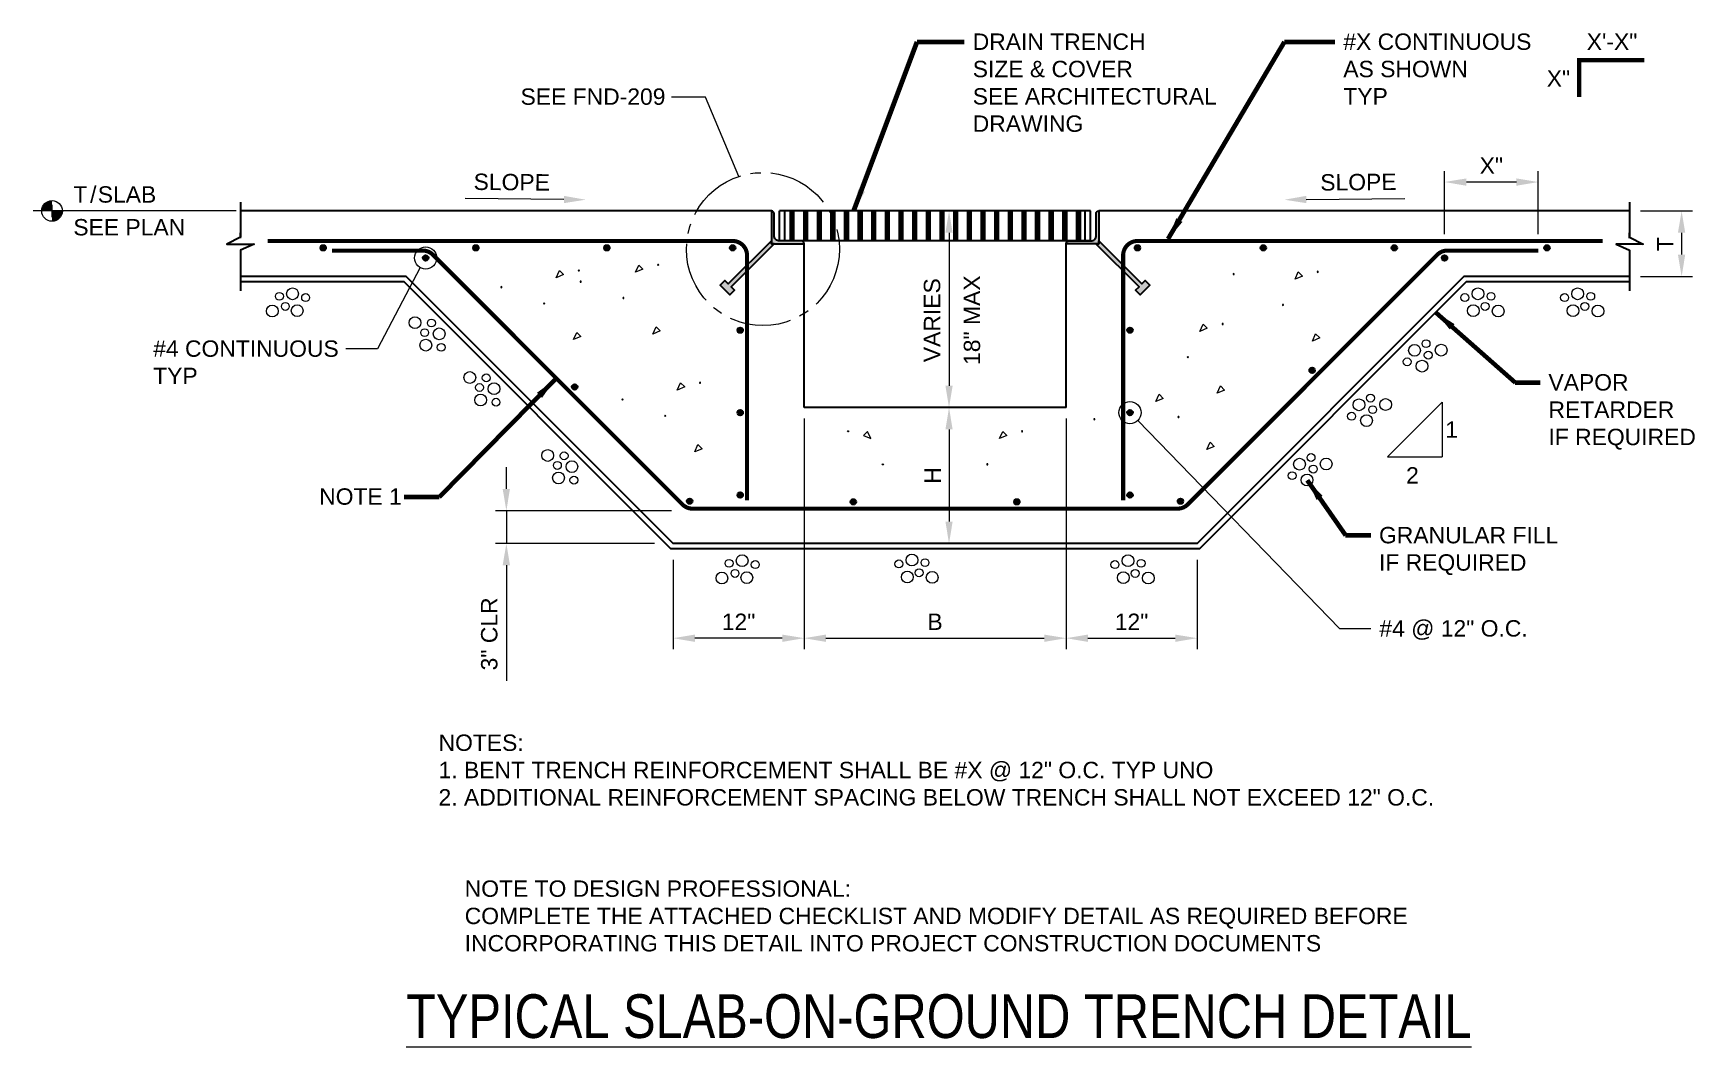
# Model space of a CAD drawing. Header units: inches. Extents: x -1338 to -1186, y 828 to 920.
import ezdxf

# ---------------------------------------------------------------- set-up
doc = ezdxf.new("R2010")
doc.units = ezdxf.units.IN
doc.header["$LTSCALE"] = 5
doc.header["$MEASUREMENT"] = 0
doc.linetypes.add('CENTER2', pattern=[1.125, 0.75, -0.125, 0.125, -0.125])
for name, color, linetype, lineweight in [('S-ANNO-DIMS', 1, 'Continuous', 20), ('S-ANNO-TEXT', 7, 'Continuous', 20), ('S-DELT-PATT', 7, 'Continuous', 15), ('S-DETL', 3, 'Continuous', 30)]:
    doc.layers.add(name, color=color, linetype=linetype, lineweight=lineweight)
doc.styles.add('Romans', font='arial.ttf')
doc.dimstyles.get("Standard").update_dxf_attribs({"dimtxt": 0.18, "dimasz": 0.18, "dimexe": 0.18, "dimexo": 0.0625, "dimgap": 0.09, "dimtad": 0, "dimtih": 1, "dimtoh": 1, "dimdec": 4, "dimzin": 0, "dimdsep": 46, "dimtxsty": 'Standard', "dimcen": 0.09, "dimadec": 0, "dimazin": 0, "dimtfac": 1, "dimtdec": 4, "dimtofl": 0, "dimtmove": 0, "dimatfit": 3, "dimfxl": 1, "dimtolj": 1, "dimtzin": 0, "dimarcsym": 0})

# ---------------------------------------------------------------- blocks, each defined once
blk = doc.blocks.new('*D0')
at = {"layer": 'Defpoints', "color": 0, "transparency": 16777216}
for p in [(-1278.82, 876.59), (-1294.95, 873.59), (-1280.38, 873.59)]:
    blk.add_point(p, dxfattribs=at)
at = {"layer": 'S-ANNO-DIMS', "transparency": 16777216}
for p, q in [((-1294.95, 878.59), (-1294.95, 880.59)), ((-1279.82, 876.59), (-1295.95, 876.59)), ((-1294.95, 876.59), (-1294.95, 873.59)), ((-1281.38, 873.59), (-1295.95, 873.59)), ((-1294.95, 871.59), (-1294.95, 861.02))]:
    blk.add_line(p, q, dxfattribs=at)
for points in [[(-1295.29, 878.59), (-1294.62, 878.59), (-1294.95, 876.59)], [(-1295.29, 871.59), (-1294.62, 871.59), (-1294.95, 873.59)]]:
    blk.add_solid(points, dxfattribs=at)
at = {"layer": 'S-ANNO-DIMS', "transparency": 16777216, "insert": (-1296.51, 865.31), "char_height": 1.5, "attachment_point": 5, "rotation": 90, "style": 'Romans'}
blk.add_mtext('\\A1;3" CLR', dxfattribs=at)
blk = doc.blocks.new('*D1')
at = {"layer": 'Defpoints', "color": 0, "transparency": 16777216}
for p in [(-1267.68, 886.03), (-1279.68, 873.09), (-1279.68, 864.92)]:
    blk.add_point(p, dxfattribs=at)
at = {"layer": 'S-ANNO-DIMS', "transparency": 16777216}
for p, q in [((-1267.68, 885.03), (-1267.68, 863.92)), ((-1279.68, 872.09), (-1279.68, 863.92)), ((-1269.68, 864.92), (-1277.68, 864.92))]:
    blk.add_line(p, q, dxfattribs=at)
for points in [[(-1277.68, 865.25), (-1277.68, 864.58), (-1279.68, 864.92)], [(-1269.68, 865.25), (-1269.68, 864.58), (-1267.68, 864.92)]]:
    blk.add_solid(points, dxfattribs=at)
at = {"layer": 'S-ANNO-DIMS', "transparency": 16777216, "insert": (-1273.68, 866.42), "char_height": 1.5, "attachment_point": 5, "style": 'Romans'}
blk.add_mtext('\\A1;12"', dxfattribs=at)
blk = doc.blocks.new('*D2')
at = {"layer": 'Defpoints', "color": 0, "transparency": 16777216}
for p in [(-1192.05, 904.03), (-1192.05, 898.03), (-1187.29, 898.03)]:
    blk.add_point(p, dxfattribs=at)
at = {"layer": 'S-ANNO-DIMS', "transparency": 16777216}
for p, q in [((-1191.05, 904.03), (-1186.29, 904.03)), ((-1187.29, 902.03), (-1187.29, 900.03)), ((-1191.05, 898.03), (-1186.29, 898.03))]:
    blk.add_line(p, q, dxfattribs=at)
for points in [[(-1187.63, 902.03), (-1186.96, 902.03), (-1187.29, 904.03)], [(-1187.63, 900.03), (-1186.96, 900.03), (-1187.29, 898.03)]]:
    blk.add_solid(points, dxfattribs=at)
at = {"layer": 'S-ANNO-DIMS', "transparency": 16777216, "insert": (-1188.79, 901), "char_height": 1.5, "attachment_point": 5, "rotation": 90, "style": 'Romans'}
blk.add_mtext('\\A1;T', dxfattribs=at)
blk = doc.blocks.new('*D3')
at = {"layer": 'Defpoints', "color": 0, "transparency": 16777216}
for p in [(-1254.4, 886.03), (-1254.4, 873.59), (-1254.14, 873.59)]:
    blk.add_point(p, dxfattribs=at)
at = {"layer": 'S-ANNO-DIMS', "transparency": 16777216}
for p, q in [((-1254.4, 884.03), (-1254.4, 875.59)), ((-1255.14, 873.59), (-1255.4, 873.59))]:
    blk.add_line(p, q, dxfattribs=at)
for points in [[(-1254.73, 884.03), (-1254.07, 884.03), (-1254.4, 886.03)], [(-1254.73, 875.59), (-1254.07, 875.59), (-1254.4, 873.59)]]:
    blk.add_solid(points, dxfattribs=at)
at = {"layer": 'S-ANNO-DIMS', "transparency": 16777216, "insert": (-1255.9, 879.81), "char_height": 1.5, "attachment_point": 5, "rotation": 90, "style": 'Romans'}
blk.add_mtext('\\A1;H', dxfattribs=at)
blk = doc.blocks.new('*D4')
at = {"layer": 'Defpoints', "color": 0, "transparency": 16777216}
for p in [(-1254.4, 904.03), (-1254.4, 886.03), (-1254.14, 886.03)]:
    blk.add_point(p, dxfattribs=at)
at = {"layer": 'S-ANNO-DIMS', "transparency": 16777216}
for p, q in [((-1254.4, 902.03), (-1254.4, 888.03)), ((-1255.14, 886.03), (-1255.4, 886.03))]:
    blk.add_line(p, q, dxfattribs=at)
for points in [[(-1254.73, 902.03), (-1254.07, 902.03), (-1254.4, 904.03)], [(-1254.73, 888.03), (-1254.07, 888.03), (-1254.4, 886.03)]]:
    blk.add_solid(points, dxfattribs=at)
at = {"layer": 'S-ANNO-DIMS', "transparency": 16777216, "insert": (-1255.95, 894.03), "char_height": 1.5, "attachment_point": 5, "rotation": 90, "style": 'Romans'}
blk.add_mtext('\\A1;VARIES', dxfattribs=at)
blk = doc.blocks.new('*D5')
at = {"layer": 'Defpoints', "color": 0, "transparency": 16777216}
for p in [(-1267.68, 886.03), (-1243.68, 886.03), (-1243.68, 864.92)]:
    blk.add_point(p, dxfattribs=at)
at = {"layer": 'S-ANNO-DIMS', "transparency": 16777216}
for p, q in [((-1267.68, 885.03), (-1267.68, 863.92)), ((-1243.68, 885.03), (-1243.68, 863.92)), ((-1265.68, 864.92), (-1245.68, 864.92))]:
    blk.add_line(p, q, dxfattribs=at)
for points in [[(-1265.68, 865.25), (-1265.68, 864.58), (-1267.68, 864.92)], [(-1245.68, 865.25), (-1245.68, 864.58), (-1243.68, 864.92)]]:
    blk.add_solid(points, dxfattribs=at)
at = {"layer": 'S-ANNO-DIMS', "transparency": 16777216, "insert": (-1255.68, 866.42), "char_height": 1.5, "attachment_point": 5, "style": 'Romans'}
blk.add_mtext('\\A1;B', dxfattribs=at)
blk = doc.blocks.new('*D6')
at = {"layer": 'Defpoints', "color": 0, "transparency": 16777216}
for p in [(-1209.01, 906.68), (-1209.01, 900.91), (-1200.42, 900.91)]:
    blk.add_point(p, dxfattribs=at)
at = {"layer": 'S-ANNO-DIMS', "transparency": 16777216}
for p, q in [((-1209.01, 901.91), (-1209.01, 907.68)), ((-1200.42, 901.91), (-1200.42, 907.68)), ((-1202.42, 906.68), (-1207.01, 906.68))]:
    blk.add_line(p, q, dxfattribs=at)
for points in [[(-1207.01, 907.01), (-1207.01, 906.34), (-1209.01, 906.68)], [(-1202.42, 907.01), (-1202.42, 906.34), (-1200.42, 906.68)]]:
    blk.add_solid(points, dxfattribs=at)
at = {"layer": 'S-ANNO-DIMS', "transparency": 16777216, "insert": (-1204.72, 908.18), "char_height": 1.5, "attachment_point": 5, "style": 'Romans'}
blk.add_mtext('\\A1;X"', dxfattribs=at)
blk = doc.blocks.new('*D7')
at = {"layer": 'Defpoints', "color": 0, "transparency": 16777216}
for p in [(-1243.68, 886.03), (-1231.68, 873.09), (-1231.68, 864.92)]:
    blk.add_point(p, dxfattribs=at)
at = {"layer": 'S-ANNO-DIMS', "transparency": 16777216}
for p, q in [((-1243.68, 885.03), (-1243.68, 863.92)), ((-1231.68, 872.09), (-1231.68, 863.92)), ((-1241.68, 864.92), (-1233.68, 864.92))]:
    blk.add_line(p, q, dxfattribs=at)
for points in [[(-1241.68, 865.25), (-1241.68, 864.58), (-1243.68, 864.92)], [(-1233.68, 865.25), (-1233.68, 864.58), (-1231.68, 864.92)]]:
    blk.add_solid(points, dxfattribs=at)
at = {"layer": 'S-ANNO-DIMS', "transparency": 16777216, "insert": (-1237.68, 866.42), "char_height": 1.5, "attachment_point": 5, "style": 'Romans'}
blk.add_mtext('\\A1;12"', dxfattribs=at)

msp = doc.modelspace()

# ---------------------------------------------------------------- hatches: boundary and pattern name
at = {"layer": 'S-ANNO-TEXT', "linetype": 'Continuous'}
h = msp.add_hatch(color=256, dxfattribs=at)
h.dxf.hatch_style = 1
edge = h.paths.add_edge_path()
edge.add_arc((-1336.570192, 904.0314011), 0.945832, 90, 180)
edge.add_line((-1337.516024, 904.0314011), (-1336.570192, 904.0314011))
edge.add_line((-1336.570192, 904.0314011), (-1336.570192, 904.9772331))
edge = h.paths.add_edge_path()
edge.add_line((-1336.570192, 904.0314011), (-1336.570192, 903.0855691))
edge.add_arc((-1336.570192, 904.0314011), 0.945832, 270, 360)
edge.add_line((-1335.62436, 904.0314011), (-1336.570192, 904.0314011))
at = {"layer": 'S-DETL'}
h = msp.add_hatch(color=256, dxfattribs=at)
h.dxf.hatch_style = 1
h.paths.add_polyline_path([(-1270.6773977, 901.0313803), (-1267.6773769, 901.0313803, 0.4142135624), (-1267.9273769, 901.2813803), (-1269.9273977, 901.2813803, -0.4142135624), (-1270.4273977, 901.7813803), (-1270.4273977, 903.7814011, 0.4142135624), (-1270.6773977, 904.0314011)])
h.paths.add_polyline_path([(-1270.4123129, 901.0313803), (-1270.6773977, 901.0313803), (-1270.6773977, 901.2966255), (-1274.6254195, 897.3486968), (-1274.9319587, 897.655236), (-1275.3592468, 897.2279479), (-1274.4753301, 896.3440313), (-1274.0480438, 896.7713075), (-1274.3602111, 897.0834821)])
h = msp.add_hatch(dxfattribs=at)
h.set_pattern_fill('PLAST', color=256, scale=5, angle=90)
h.set_pattern_definition([(90, (-2537.372, 1481.6564), (-1.25, 8e-17), []), (90, (-2537.5282, 1481.6564), (-1.25, 8e-17), []), (90, (-2537.6845, 1481.6564), (-1.25, 8e-17), [])])
h.paths.add_polyline_path([(-1241.7231578, 904.0286056), (-1269.2231994, 904.0286056), (-1269.2231994, 901.2785848), (-1267.7231786, 901.2785848), (-1241.7231578, 901.2785848)])
h = msp.add_hatch(color=256, dxfattribs=at)
h.dxf.hatch_style = 1
h.paths.add_polyline_path([(-1240.6773561, 904.0314011, 0.4142135624), (-1240.9273561, 903.7814011), (-1240.9273561, 901.7813803, -0.4142135624), (-1241.4273561, 901.2813803), (-1243.4273769, 901.2813803, 0.4142135624), (-1243.6773769, 901.0313803), (-1240.6773561, 901.0313803)])
h.paths.add_polyline_path([(-1240.6773561, 901.2966255), (-1240.6773561, 901.0313803), (-1240.942441, 901.0313803), (-1236.9945428, 897.0834821), (-1237.30671, 896.7713075), (-1236.8794237, 896.3440313), (-1235.995507, 897.2279479), (-1236.4227951, 897.655236), (-1236.7293343, 897.3486968)])
h = msp.add_hatch(color=256, dxfattribs=at)
h.dxf.hatch_style = 1
h.paths.add_polyline_path([(-1311.4775733, 900.6564011, 1), (-1311.9775733, 900.6564011, 1)])
h = msp.add_hatch(color=256, dxfattribs=at)
h.dxf.hatch_style = 1
h.paths.add_polyline_path([(-1311.4775733, 900.6564011, 1), (-1311.9775733, 900.6564011, 1)])
h = msp.add_hatch(color=256, dxfattribs=at)
h.dxf.hatch_style = 1
h.paths.add_polyline_path([(-1311.4775733, 900.6564011, 1), (-1311.9775733, 900.6564011, 1)])
h = msp.add_hatch(color=256, dxfattribs=at)
h.dxf.hatch_style = 1
h.paths.add_polyline_path([(-1302.0946449, 899.7290683, 1), (-1302.5946449, 899.7290683, 1)])
h = msp.add_hatch(color=256, dxfattribs=at)
h.dxf.hatch_style = 1
h.paths.add_polyline_path([(-1302.0946449, 899.7290683, 1), (-1302.5946449, 899.7290683, 1)])
h = msp.add_hatch(color=256, dxfattribs=at)
h.dxf.hatch_style = 1
h.paths.add_polyline_path([(-1302.0946449, 899.7290683, 1), (-1302.5946449, 899.7290683, 1)])
h = msp.add_hatch(color=256, dxfattribs=at)
h.dxf.hatch_style = 1
h.paths.add_polyline_path([(-1297.4949899, 900.6564011, 1), (-1297.9949899, 900.6564011, 1)])
h = msp.add_hatch(color=256, dxfattribs=at)
h.dxf.hatch_style = 1
h.paths.add_polyline_path([(-1297.4949899, 900.6564011, 1), (-1297.9949899, 900.6564011, 1)])
h = msp.add_hatch(color=256, dxfattribs=at)
h.dxf.hatch_style = 1
h.paths.add_polyline_path([(-1297.4949899, 900.6564011, 1), (-1297.9949899, 900.6564011, 1)])
h = msp.add_hatch(color=256, dxfattribs=at)
h.dxf.hatch_style = 1
h.paths.add_polyline_path([(-1285.4949899, 900.6564011, 1), (-1285.9949899, 900.6564011, 1)])
h = msp.add_hatch(color=256, dxfattribs=at)
h.dxf.hatch_style = 1
h.paths.add_polyline_path([(-1285.4949899, 900.6564011, 1), (-1285.9949899, 900.6564011, 1)])
h = msp.add_hatch(color=256, dxfattribs=at)
h.dxf.hatch_style = 1
h.paths.add_polyline_path([(-1285.4949899, 900.6564011, 1), (-1285.9949899, 900.6564011, 1)])
h = msp.add_hatch(color=256, dxfattribs=at)
h.dxf.hatch_style = 1
h.paths.add_polyline_path([(-1273.9664133, 900.6564011, 1), (-1274.4664133, 900.6564011, 1)])
h = msp.add_hatch(color=256, dxfattribs=at)
h.dxf.hatch_style = 1
h.paths.add_polyline_path([(-1237.3883405, 900.6564011, -1), (-1236.8883405, 900.6564011, -1)])
h = msp.add_hatch(color=256, dxfattribs=at)
h.dxf.hatch_style = 1
h.paths.add_polyline_path([(-1225.8597639, 900.6564011, -1), (-1225.3597639, 900.6564011, -1)])
h = msp.add_hatch(color=256, dxfattribs=at)
h.dxf.hatch_style = 1
h.paths.add_polyline_path([(-1225.8597639, 900.6564011, -1), (-1225.3597639, 900.6564011, -1)])
h = msp.add_hatch(color=256, dxfattribs=at)
h.dxf.hatch_style = 1
h.paths.add_polyline_path([(-1225.8597639, 900.6564011, -1), (-1225.3597639, 900.6564011, -1)])
h = msp.add_hatch(color=256, dxfattribs=at)
h.dxf.hatch_style = 1
h.paths.add_polyline_path([(-1213.8597639, 900.6564011, -1), (-1213.3597639, 900.6564011, -1)])
h = msp.add_hatch(color=256, dxfattribs=at)
h.dxf.hatch_style = 1
h.paths.add_polyline_path([(-1213.8597639, 900.6564011, -1), (-1213.3597639, 900.6564011, -1)])
h = msp.add_hatch(color=256, dxfattribs=at)
h.dxf.hatch_style = 1
h.paths.add_polyline_path([(-1213.8597639, 900.6564011, -1), (-1213.3597639, 900.6564011, -1)])
h = msp.add_hatch(color=256, dxfattribs=at)
h.dxf.hatch_style = 1
h.paths.add_polyline_path([(-1209.2601089, 899.7290683, -1), (-1208.7601089, 899.7290683, -1)])
h = msp.add_hatch(color=256, dxfattribs=at)
h.dxf.hatch_style = 1
h.paths.add_polyline_path([(-1209.2601089, 899.7290683, -1), (-1208.7601089, 899.7290683, -1)])
h = msp.add_hatch(color=256, dxfattribs=at)
h.dxf.hatch_style = 1
h.paths.add_polyline_path([(-1209.2601089, 899.7290683, -1), (-1208.7601089, 899.7290683, -1)])
h = msp.add_hatch(color=256, dxfattribs=at)
h.dxf.hatch_style = 1
h.paths.add_polyline_path([(-1199.8771805, 900.6564011, -1), (-1199.3771805, 900.6564011, -1)])
h = msp.add_hatch(color=256, dxfattribs=at)
h.dxf.hatch_style = 1
h.paths.add_polyline_path([(-1199.8771805, 900.6564011, -1), (-1199.3771805, 900.6564011, -1)])
h = msp.add_hatch(color=256, dxfattribs=at)
h.dxf.hatch_style = 1
h.paths.add_polyline_path([(-1199.8771805, 900.6564011, -1), (-1199.3771805, 900.6564011, -1)])
h = msp.add_hatch(color=256, dxfattribs=at)
h.dxf.hatch_style = 1
h.paths.add_polyline_path([(-1273.2789133, 893.113285, 1), (-1273.7789133, 893.113285, 1)])
h = msp.add_hatch(color=256, dxfattribs=at)
h.dxf.hatch_style = 1
h.paths.add_polyline_path([(-1238.0758405, 893.113285, -1), (-1237.5758405, 893.113285, -1)])
h = msp.add_hatch(color=256, dxfattribs=at)
h.dxf.hatch_style = 1
h.paths.add_polyline_path([(-1221.1417093, 889.6892447, -1), (-1221.1417093, 889.1892447, -1)])
h = msp.add_hatch(color=256, dxfattribs=at)
h.dxf.hatch_style = 1
h.paths.add_polyline_path([(-1288.6929484, 887.6691485, -1), (-1288.6929484, 888.1691485, -1)])
h = msp.add_hatch(color=256, dxfattribs=at)
h.dxf.hatch_style = 1
h.paths.add_polyline_path([(-1273.2789133, 885.570169, 1), (-1273.7789133, 885.570169, 1)])
h = msp.add_hatch(color=256, dxfattribs=at)
h.dxf.hatch_style = 1
h.paths.add_polyline_path([(-1238.0758405, 885.570169, -1), (-1237.5758405, 885.570169, -1)])
h = msp.add_hatch(color=256, dxfattribs=at)
h.dxf.hatch_style = 1
h.paths.add_polyline_path([(-1273.2789133, 878.0270529, 1), (-1273.7789133, 878.0270529, 1)])
h = msp.add_hatch(color=256, dxfattribs=at)
h.dxf.hatch_style = 1
h.paths.add_polyline_path([(-1238.0758405, 878.0270529, -1), (-1237.5758405, 878.0270529, -1)])
h = msp.add_hatch(color=256, dxfattribs=at)
h.dxf.hatch_style = 1
h.paths.add_polyline_path([(-1278.4041758, 877.4543857, -1), (-1277.9041758, 877.4543857, -1)])
h = msp.add_hatch(color=256, dxfattribs=at)
h.dxf.hatch_style = 1
h.paths.add_polyline_path([(-1262.9196432, 877.4020529, 1), (-1263.4196432, 877.4020529, 1)])
h = msp.add_hatch(color=256, dxfattribs=at)
h.dxf.hatch_style = 1
h.paths.add_polyline_path([(-1247.9351106, 877.4020529, 1), (-1248.4351106, 877.4020529, 1)])
h = msp.add_hatch(color=256, dxfattribs=at)
h.dxf.hatch_style = 1
h.paths.add_polyline_path([(-1232.950578, 877.4543857, 1), (-1233.450578, 877.4543857, 1)])

# ---------------------------------------------------------------- linework, layer by layer
at = {"layer": 'S-ANNO-TEXT', "linetype": 'Continuous'}
for p, q in [((-1336.570192, 903.4558177), (-1336.570192, 904.6069845)), ((-1319.7004502, 904.0314011), (-1338.2919504, 904.0314011)), ((-1214.2254417, 881.5102651), (-1209.2153648, 886.5203419)), ((-1209.2153648, 886.5203419), (-1209.2153648, 881.5102651)), ((-1214.2254417, 881.5102651), (-1209.2153648, 881.5102651))]:
    msp.add_line(p, q, dxfattribs=at)
msp.add_lwpolyline([(-1273.6602353, 907.1876816), (-1276.7051345, 914.4494125), (-1279.8111366, 914.4494125)], dxfattribs=at)
at = {"layer": 'S-ANNO-TEXT'}
for points in [[(-1289.682057, 905.0788547), (-1298.7134035, 905.1608767)], [(-1221.6726968, 905.0788547), (-1212.6413503, 905.1608767)]]:
    msp.add_lwpolyline(points, dxfattribs=at)
at = {"layer": 'S-ANNO-TEXT', "flags": 128}
for points in [[(-1302.8321385, 898.8400661), (-1306.7699251, 891.404274), (-1309.6585517, 891.404274)], [(-1237.1199053, 884.8424118), (-1218.6412963, 865.7925881), (-1215.7526697, 865.7925881)]]:
    msp.add_lwpolyline(points, dxfattribs=at)
at = {"layer": 'S-ANNO-TEXT', "linetype": 'CENTER2', "ltscale": 1.5}
msp.add_circle((-1271.4474893, 900.5391993), 7.0070366, dxfattribs=at)
at = {"layer": 'S-ANNO-TEXT', "linetype": 'Continuous'}
msp.add_circle((-1336.570192, 904.0314011), 0.945832, dxfattribs=at)
at = {"layer": 'S-ANNO-TEXT'}
for centre in [(-1302.3446449, 899.7290683), (-1237.8258405, 885.570169)]:
    msp.add_circle(centre, 1.013891, dxfattribs=at)
for points in [[(-1289.6790298, 905.4121742), (-1287.6821395, 905.0606916), (-1289.6850842, 904.7455351)], [(-1221.675724, 905.4121742), (-1223.6726143, 905.0606916), (-1221.6696697, 904.7455351)]]:
    msp.add_solid(points, dxfattribs=at)
at = {"layer": 'S-DELT-PATT', "flags": 128}
for points in [[(-1289.7133572, 898.2015824), (-1290.3876202, 897.9139321), (-1290.0882499, 898.5764752)], [(-1282.4495655, 898.705613), (-1283.1238285, 898.4179626), (-1282.8244583, 899.0805057)], [(-1222.032339, 898.0703456), (-1222.7066019, 897.7826953), (-1222.4072317, 898.4452383)], [(-1230.7431111, 893.2910215), (-1231.417374, 893.0033712), (-1231.1180038, 893.6659143)], [(-1288.1216387, 892.5433335), (-1288.7959017, 892.2556832), (-1288.4965314, 892.9182262)], [(-1280.857847, 893.047364), (-1281.53211, 892.7597137), (-1281.2327398, 893.4222567)], [(-1220.4406205, 892.4120966), (-1221.1148834, 892.1244463), (-1220.8155132, 892.7869893)], [(-1278.6159004, 887.9194229), (-1279.2901634, 887.6317726), (-1278.9907932, 888.2943156)], [(-1229.1513926, 887.6327726), (-1229.8256555, 887.3451223), (-1229.5262853, 888.0076653)], [(-1234.7873905, 886.8688419), (-1235.4616535, 886.5811916), (-1235.1622832, 887.2437346)], [(-1262.2445687, 883.4737658), (-1261.5703057, 883.1861155), (-1261.869676, 883.8486586)], [(-1249.1101852, 883.4737658), (-1249.7844481, 883.1861155), (-1249.4850779, 883.8486586)], [(-1230.0972694, 882.4766885), (-1230.7715323, 882.1890382), (-1230.4721621, 882.8515812)], [(-1277.0241819, 882.2611739), (-1277.6984449, 881.9735236), (-1277.3990747, 882.6360666)]]:
    msp.add_lwpolyline(points, close=True, dxfattribs=at)
for points in [[(-1288.3616873, 898.5876784, 1), (-1288.2580073, 898.5876784, 1)], [(-1281.0978956, 899.0917089, 1), (-1280.9942156, 899.0917089, 1)], [(-1228.3808859, 898.2522693, 1), (-1228.2772059, 898.2522693, 1)], [(-1220.6806691, 898.4564415, 1), (-1220.5769891, 898.4564415, 1)], [(-1295.4631637, 897.0584201, 1), (-1295.3594837, 897.0584201, 1)], [(-1288.199372, 897.5624506, 1), (-1288.095692, 897.5624506, 1)], [(-1291.5451025, 895.5597514, 1), (-1291.4414225, 895.5597514, 1)], [(-1284.2813108, 896.0637819, 1), (-1284.1776308, 896.0637819, 1)], [(-1223.8640842, 895.4285145, 1), (-1223.7604042, 895.4285145, 1)], [(-1229.3914412, 893.6771175, 1), (-1229.2877612, 893.6771175, 1)], [(-1232.5748563, 890.6491905, 1), (-1232.4711763, 890.6491905, 1)], [(-1277.2642305, 888.3055188, 1), (-1277.1605505, 888.3055188, 1)], [(-1284.3657069, 886.7762605, 1), (-1284.2620269, 886.7762605, 1)], [(-1280.4476457, 885.2775918, 1), (-1280.3439657, 885.2775918, 1)], [(-1241.1359375, 884.9634131, 1), (-1241.0322575, 884.9634131, 1)], [(-1233.4357206, 885.1675854, 1), (-1233.3320406, 885.1675854, 1)], [(-1263.5962386, 883.8598618, -1), (-1263.6999186, 883.8598618, -1)], [(-1247.7585153, 883.8598618, 1), (-1247.6548353, 883.8598618, 1)], [(-1260.4128234, 880.8319348, -1), (-1260.5165034, 880.8319348, -1)], [(-1250.9419304, 880.8319348, 1), (-1250.8382504, 880.8319348, 1)]]:
    msp.add_lwpolyline(points, format="xyb", close=True, dxfattribs=at)
at = {"layer": 'S-DELT-PATT'}
for centre, radius in [((-1315.7378231, 896.2177001), 0.3599856), ((-1314.5388085, 896.4498158), 0.5399784), ((-1205.9517033, 896.4498158), 0.5399784), ((-1204.7526887, 896.2177001), 0.3599856), ((-1196.8159453, 896.4498158), 0.5399784), ((-1195.6169308, 896.2177001), 0.3599856), ((-1316.3953593, 894.8640042), 0.5399784), ((-1315.1961572, 895.2894247), 0.3599856), ((-1314.1132006, 894.9026277), 0.5399784), ((-1313.339794, 896.1016422), 0.3599856), ((-1207.1507178, 896.1016422), 0.3599856), ((-1206.3773112, 894.9026277), 0.5399784), ((-1205.2943546, 895.2894247), 0.3599856), ((-1204.0951525, 894.8640042), 0.5399784), ((-1198.0149598, 896.1016422), 0.3599856), ((-1197.2415533, 894.9026277), 0.5399784), ((-1196.1585966, 895.2894247), 0.3599856), ((-1194.9593946, 894.8640042), 0.5399784), ((-1303.3218143, 893.8017912), 0.5399784), ((-1301.8171789, 893.7714809), 0.3599856), ((-1302.3311694, 891.7454929), 0.5399784), ((-1302.4333603, 892.8909029), 0.3599856), ((-1301.104347, 892.7798235), 0.5399784), ((-1210.7011932, 891.8828875), 0.3599856), ((-1300.9184866, 891.5451914), 0.3599856), ((-1212.4352706, 890.2224693), 0.3599856), ((-1211.7585308, 891.2716995), 0.5399784), ((-1210.5012462, 890.826896), 0.3599856), ((-1209.3169831, 891.2922872), 0.5399784), ((-1298.3002652, 888.7802421), 0.5399784), ((-1296.7956298, 888.7499318), 0.3599856), ((-1211.0650453, 889.8246297), 0.5399784), ((-1297.4118111, 887.8693538), 0.3599856), ((-1296.0827979, 887.7582744), 0.5399784), ((-1297.3096203, 886.7239437), 0.5399784), ((-1295.8969374, 886.5236423), 0.3599856), ((-1216.8482834, 886.287761), 0.5399784), ((-1215.7909458, 886.8989491), 0.3599856), ((-1215.5909988, 885.8429575), 0.3599856), ((-1214.4067357, 886.3083488), 0.5399784), ((-1217.5250232, 885.2385309), 0.3599856), ((-1216.1547979, 884.8406912), 0.5399784), ((-1291.1647995, 881.6447764), 0.5399784), ((-1289.6601641, 881.6144661), 0.3599856), ((-1222.2943157, 880.8461129), 0.5399784), ((-1221.2369781, 881.4573009), 0.3599856), ((-1219.852768, 880.8667006), 0.5399784), ((-1290.1741546, 879.5884781), 0.5399784), ((-1290.2763455, 880.7338881), 0.3599856), ((-1288.9473322, 880.6228087), 0.5399784), ((-1288.7614718, 879.3881766), 0.3599856), ((-1222.9710555, 879.7968827), 0.3599856), ((-1221.6008302, 879.3990431), 0.5399784), ((-1221.0370311, 880.4013094), 0.3599856), ((-1274.5492122, 871.7758518), 0.3599856), ((-1273.3501976, 872.0079675), 0.5399784), ((-1257.7966114, 872.067921), 0.5399784), ((-1256.5975969, 871.8358053), 0.3599856), ((-1238.0045562, 872.0079675), 0.5399784), ((-1236.8055417, 871.7758518), 0.3599856), ((-1275.2067484, 870.422156), 0.5399784), ((-1274.0075463, 870.8475765), 0.3599856), ((-1272.9245897, 870.4607794), 0.5399784), ((-1272.1511831, 871.659794), 0.3599856), ((-1258.9956259, 871.7197474), 0.3599856), ((-1258.2222194, 870.5207329), 0.5399784), ((-1257.1392627, 870.9075299), 0.3599856), ((-1255.9400607, 870.4821095), 0.5399784), ((-1239.2035707, 871.659794), 0.3599856), ((-1238.4301642, 870.4607794), 0.5399784), ((-1237.3472075, 870.8475765), 0.3599856), ((-1236.1480055, 870.422156), 0.5399784)]:
    msp.add_circle(centre, radius, dxfattribs=at)
at = {"layer": 'S-DETL'}
for p, q in [((-1270.6773977, 904.0314011), (-1319.304109, 904.0314011)), ((-1241.4273561, 904.0314011), (-1269.9273977, 904.0314011)), ((-1269.9273977, 901.2813803), (-1269.9273977, 904.0314011)), ((-1269.4273977, 901.2813803), (-1269.4273977, 904.0314011)), ((-1241.9273561, 901.2813803), (-1241.9273561, 904.0314011)), ((-1241.4273561, 901.2813803), (-1241.4273561, 904.0314011)), ((-1192.0506448, 904.0314011), (-1240.6773561, 904.0314011)), ((-1319.304109, 901.5314011), (-1319.304109, 902.0314011)), ((-1241.4273561, 901.2813803), (-1268.9273873, 901.2813803)), ((-1192.0506448, 901.5314011), (-1192.0506448, 902.0314011)), ((-1267.6773769, 886.0314011), (-1267.6773769, 901.0313803)), ((-1243.6773769, 886.0314011), (-1243.6773769, 901.0313803)), ((-1243.6773769, 886.0314011), (-1267.6773769, 886.0314011))]:
    msp.add_line(p, q, dxfattribs=at)
at = {"layer": 'S-DETL', "linetype": 'Continuous', "const_width": 0.375}
msp.add_lwpolyline([(-1196.6741982, 914.4692316), (-1196.6741982, 917.840012), (-1190.703263, 917.840012)], dxfattribs=at)
at = {"layer": 'S-DETL'}
for points in [[(-1319.304109, 904.8314011), (-1319.304109, 901.6198881), (-1320.5484788, 900.9977032), (-1318.0597392, 900.9977032), (-1319.304109, 900.4508414), (-1319.304109, 896.7314011)], [(-1192.0506448, 904.8314011), (-1192.0506448, 901.6198881), (-1190.806275, 900.9977032), (-1193.2950146, 900.9977032), (-1192.0506448, 900.4508414), (-1192.0506448, 896.7314011)], [(-1192.0506448, 898.0314011), (-1207.2355287, 898.0314011), (-1231.6773769, 873.5895529), (-1279.6773769, 873.5895529), (-1304.1192251, 898.0314011), (-1319.304109, 898.0314011)], [(-1192.0506448, 897.5314011), (-1207.0284219, 897.5314011), (-1231.4702701, 873.0895529), (-1279.8844837, 873.0895529), (-1304.3263319, 897.5314011), (-1319.304109, 897.5314011)]]:
    msp.add_lwpolyline(points, dxfattribs=at)
at = {"layer": 'S-DETL', "flags": 128}
for points in [[(-1270.6773977, 901.0313803), (-1267.6773769, 901.0313803, 0.4142135624), (-1267.9273769, 901.2813803), (-1269.9273977, 901.2813803, -0.4142135624), (-1270.4273977, 901.7813803), (-1270.4273977, 903.7814011, 0.4142135624), (-1270.6773977, 904.0314011)], [(-1240.6773561, 901.0313803), (-1243.6773769, 901.0313803, -0.4142135624), (-1243.4273769, 901.2813803), (-1241.4273561, 901.2813803, 0.4142135624), (-1240.9273561, 901.7813803), (-1240.9273561, 903.7814011, -0.4142135624), (-1240.6773561, 904.0314011)]]:
    msp.add_lwpolyline(points, format="xyb", close=True, dxfattribs=at)
at = {"layer": 'S-DETL', "const_width": 0.375}
for points in [[(-1316.8158258, 901.2814011), (-1274.2164133, 901.2814011, -0.4142135624), (-1272.9039133, 899.9689011), (-1272.9039133, 877.5270529)], [(-1194.5389281, 901.2814011), (-1237.1383405, 901.2814011, 0.4142135624), (-1238.4508405, 899.9689011), (-1238.4508405, 877.5270529)], [(-1310.9305605, 900.4064011), (-1302.6077398, 900.4064011, -0.1989123674), (-1301.6796621, 900.0219788), (-1278.8191586, 877.1614752, 0.1989123674), (-1277.8910809, 876.7770529), (-1233.4636729, 876.7770529, 0.1989123674), (-1232.5355953, 877.1614752), (-1209.6750917, 900.0219788, -0.1989123674), (-1208.7470141, 900.4064011), (-1200.4241933, 900.4064011)]]:
    msp.add_lwpolyline(points, format="xyb", dxfattribs=at)
at = {"layer": 'S-DETL', "flags": 128}
for points in [[(-1270.6773977, 901.2966255), (-1274.6254195, 897.3486968), (-1274.9319587, 897.655236), (-1275.3592468, 897.2279479), (-1274.4753301, 896.3440313), (-1274.0480438, 896.7713075), (-1274.3602111, 897.0834821), (-1270.4123129, 901.0313803), (-1270.6773977, 901.0313803), (-1270.6773977, 901.2966255)], [(-1240.6773561, 901.2966255), (-1236.7293343, 897.3486968), (-1236.4227951, 897.655236), (-1235.995507, 897.2279479), (-1236.8794237, 896.3440313), (-1237.30671, 896.7713075), (-1236.9945428, 897.0834821), (-1240.942441, 901.0313803), (-1240.6773561, 901.0313803), (-1240.6773561, 901.2966255)]]:
    msp.add_lwpolyline(points, dxfattribs=at)
at = {"layer": 'S-DETL'}
for centre in [(-1311.7275733, 900.6564011), (-1311.7275733, 900.6564011), (-1311.7275733, 900.6564011), (-1302.3446449, 899.7290683), (-1302.3446449, 899.7290683), (-1302.3446449, 899.7290683), (-1297.7449899, 900.6564011), (-1297.7449899, 900.6564011), (-1297.7449899, 900.6564011), (-1285.7449899, 900.6564011), (-1285.7449899, 900.6564011), (-1285.7449899, 900.6564011), (-1274.2164133, 900.6564011), (-1237.1383405, 900.6564011), (-1225.6097639, 900.6564011), (-1225.6097639, 900.6564011), (-1225.6097639, 900.6564011), (-1213.6097639, 900.6564011), (-1213.6097639, 900.6564011), (-1213.6097639, 900.6564011), (-1209.0101089, 899.7290683), (-1209.0101089, 899.7290683), (-1209.0101089, 899.7290683), (-1199.6271805, 900.6564011), (-1199.6271805, 900.6564011), (-1199.6271805, 900.6564011), (-1273.5289133, 893.113285), (-1237.8258405, 893.113285), (-1221.1417093, 889.4392447), (-1288.6929484, 887.9191485), (-1273.5289133, 885.570169), (-1237.8258405, 885.570169), (-1273.5289133, 878.0270529), (-1237.8258405, 878.0270529), (-1278.1541758, 877.4543857), (-1263.1696432, 877.4020529), (-1248.1851106, 877.4020529), (-1233.200578, 877.4543857)]:
    msp.add_circle(centre, 0.25, dxfattribs=at)

# ---------------------------------------------------------------- texts
at = {"layer": 'S-ANNO-DIMS', "insert": (-1253.053664, 894.0314011), "char_height": 1.49999999, "attachment_point": 2, "rotation": 90, "style": 'Romans'}
msp.add_mtext('18" MAX', dxfattribs=at)
at = {"layer": 'S-ANNO-TEXT', "linetype": 'Continuous', "char_height": 1.5, "style": 'Romans'}
for s, insert, attachment_point in [('\\A1;\\pxql;DRAIN TRENCH\\PSIZE & COVER \\PSEE ARCHITECTURAL \\PDRAWING', (-1252.2290812, 920.277512), 1), ('\\A1;\\pxql;#X CONTINUOUS\\PAS SHOWN\\PTYP', (-1218.281207, 920.277512), 1), ('\\A1;\\pxql;SEE FND-209', (-1293.6508365, 915.2505721), 1), ('\\A1;\\pxql;#4 CONTINUOUS\\PTYP', (-1327.3029924, 892.1803654), 1), ('\\A1;\\pxql;VAPOR \\PRETARDER \\PIF REQUIRED', (-1199.4901086, 889.0918021), 1), ('\\A1;{\\T1.2;1}', (-1207.545333, 884.7683731), 3), ('\\A1;{\\T1.2;2}', (-1211.131556, 880.5769317), 3), ('\\A1;\\pxql;NOTE 1', (-1312.0976759, 878.6367174), 1), ('\\A1;\\pxql;GRANULAR FILL \\PIF REQUIRED', (-1215.0111135, 875.1037428), 1), ('\\A1;\\pxql;#4 @ 12" O.C.', (-1214.9765783, 866.5686795), 1), ('\\pxa0.5,ql;NOTES:\\P1. BENT TRENCH REINFORCEMENT SHALL BE #X @ 12" O.C. TYP UNO\\P2. ADDITIONAL REINFORCEMENT SPACING BELOW TRENCH SHALL NOT EXCEED 12" O.C.', (-1301.1633935, 856.1018313), 1)]:
    msp.add_mtext(s, dxfattribs=dict(at, insert=insert, attachment_point=attachment_point))
at = {"layer": 'S-ANNO-TEXT', "style": 'Romans'}
for s, insert, char_height, attachment_point in [('X\'-X"', (-1195.9829355, 918.777512), 1.49999999, 7), ('NOTE TO DESIGN PROFESSIONAL: \\PCOMPLETE THE ATTACHED CHECKLIST AND MODIFY DETAIL AS REQUIRED BEFORE \\PINCORPORATING THIS DETAIL INTO PROJECT CONSTRUCTION DOCUMENTS', (-1298.7655419, 842.7427249), 1.499999989, 1), ('{\\W0.8;\\LTYPICAL SLAB-ON-GROUND TRENCH DETAIL}', (-1255.3315816, 832.3163948), 4, 2)]:
    msp.add_mtext(s, dxfattribs=dict(at, insert=insert, char_height=char_height, attachment_point=attachment_point))
at = {"layer": 'S-ANNO-TEXT', "insert": (-1199.6458046, 915.4046218), "char_height": 1.49999999, "width": 35.703847172, "attachment_point": 7, "style": 'Romans'}
msp.add_mtext('X"', dxfattribs=at)
at = {"layer": 'S-ANNO-TEXT', "char_height": 1.5, "style": 'Romans'}
for insert, attachment_point, rotation in [((-1297.942527, 907.4561534), 1, 359.479658412), ((-1213.4122268, 907.4561534), 3, 0.520341588)]:
    msp.add_mtext('\\A1;SLOPE', dxfattribs=dict(at, insert=insert, attachment_point=attachment_point, rotation=rotation))
at = {"layer": 'S-ANNO-TEXT', "linetype": 'Continuous', "insert": (-1334.6165473, 904.0314011), "char_height": 1.5, "attachment_point": 4, "line_spacing_factor": 1.2, "style": 'Romans'}
msp.add_mtext('\\A1;\\pxql;{\\T1.2;T/}SLAB\\PSEE PLAN', dxfattribs=at)

# ---------------------------------------------------------------- dimensions: what is measured, and where the dimension line sits
at = {"layer": 'S-ANNO-DIMS'}
for base, p1, p2, text, picture, middle in [((-1209.0101089, 906.6760845), (-1200.4241933, 900.9064011), (-1209.0101089, 900.9064011), 'X"', '*D6', (-1204.7171511, 906.6760845)), ((-1231.6773769, 864.915702), (-1243.6773769, 886.0314011), (-1231.6773769, 873.0895529), '12"', '*D7', (-1237.6773769, 864.915702))]:
    dim = msp.add_linear_dim(base=base, p1=p1, p2=p2, text=text, dimstyle='Standard', override={"dimscale": 16, "dimtxt": 0.09375, "dimasz": 0.125, "dimexe": 0.0625, "dimgap": 0.0625, "dimtih": 0, "dimtoh": 0, "dimdec": 5, "dimlfac": 1, "dimrnd": 0.03125, "dimzin": 7, "dimlunit": 4, "dimtxsty": 'Romans', "dimcen": 0.125, "dimclrd": 256, "dimclre": 256, "dimclrt": 256, "dimadec": 4, "dimtdec": 5, "dimtofl": 1, "dimtvp": 1, "dimfrac": 2, "dimtzin": 3, "dimlwd": 65535, "dimlwe": 65535}, dxfattribs=at)
    dim.commit()
    dim.dimension.update_dxf_attribs({"geometry": picture, "text_midpoint": middle, "dimtype": 128})
for base, p1, p2, angle, text, picture, middle in [((-1254.3995477, 886.0314011), (-1254.3995477, 904.03212), (-1254.1369973, 886.0314011), 90, 'VARIES', '*D4', (-1254.3995477, 894.0317606)), ((-1187.2919504, 898.0314011), (-1192.0506448, 904.0314011), (-1192.0506448, 898.0314011), 90, 'T', '*D2', (-1187.2919504, 900.9977032)), ((-1279.6773769, 864.915702), (-1267.6773769, 886.0314011), (-1279.6773769, 873.0895529), 180, '12"', '*D1', (-1273.6773769, 864.915702)), ((-1243.6773769, 864.915702), (-1267.6773769, 886.0314011), (-1243.6773769, 886.0314011), 180, 'B', '*D5', (-1255.6773769, 864.915702)), ((-1254.3995477, 873.5895529), (-1254.3995477, 886.0314011), (-1254.1369973, 873.5895529), 90, 'H', '*D3', (-1254.3995477, 879.810477)), ((-1294.9535252, 873.5895529), (-1278.8231289, 876.5895529), (-1280.3844837, 873.5895529), 90, '3" CLR', '*D0', (-1294.9535252, 865.3051055))]:
    dim = msp.add_linear_dim(base=base, p1=p1, p2=p2, angle=angle, text=text, dimstyle='Standard', override={"dimscale": 16, "dimtxt": 0.09375, "dimasz": 0.125, "dimexe": 0.0625, "dimgap": 0.0625, "dimtih": 0, "dimtoh": 0, "dimdec": 5, "dimlfac": 1, "dimrnd": 0.03125, "dimzin": 7, "dimlunit": 4, "dimtxsty": 'Romans', "dimcen": 0.125, "dimclrd": 256, "dimclre": 256, "dimclrt": 256, "dimadec": 4, "dimtdec": 5, "dimtofl": 1, "dimtvp": 1, "dimfrac": 2, "dimtzin": 3, "dimlwd": 65535, "dimlwe": 65535}, dxfattribs=at)
    dim.commit()
    dim.dimension.update_dxf_attribs({"geometry": picture, "text_midpoint": middle, "dimtype": 128})

# ---------------------------------------------------------------- leaders
at = {"layer": 'S-ANNO-TEXT'}
for points in [[(-1263.112546, 904.0314011), (-1257.3268523, 919.5014206), (-1253.0051726, 919.5014206)], [(-1234.3204528, 901.4689011), (-1223.683556, 919.5014206), (-1219.0572984, 919.5014206)], [(-1209.8107286, 894.7490945), (-1202.5532374, 888.3418021), (-1200.2401086, 888.3418021)], [(-1290.5081201, 888.5852799), (-1301.09107, 877.8345346), (-1304.3234604, 877.8345346)], [(-1221.6008302, 879.3990431), (-1218.0742423, 874.3537428), (-1215.7611135, 874.3537428)]]:
    msp.add_leader(points, dimstyle='Standard', override={"dimscale": 16, "dimtxt": 0.09375, "dimasz": 0.125, "dimexe": 0.0625, "dimgap": 0.0625, "dimtad": 0, "dimtih": 0, "dimtoh": 0, "dimdec": 5, "dimlfac": 16, "dimrnd": 0.03125, "dimzin": 7, "dimlunit": 4, "dimtxsty": 'Romans', "dimcen": 0.125, "dimclrd": 256, "dimclre": 256, "dimclrt": 256, "dimadec": 4, "dimtdec": 5, "dimtofl": 1, "dimtvp": 1, "dimfrac": 2, "dimtzin": 3, "dimlwd": 65535, "dimlwe": 65535}, dxfattribs=at)

doc.saveas('drawing.dxf')
